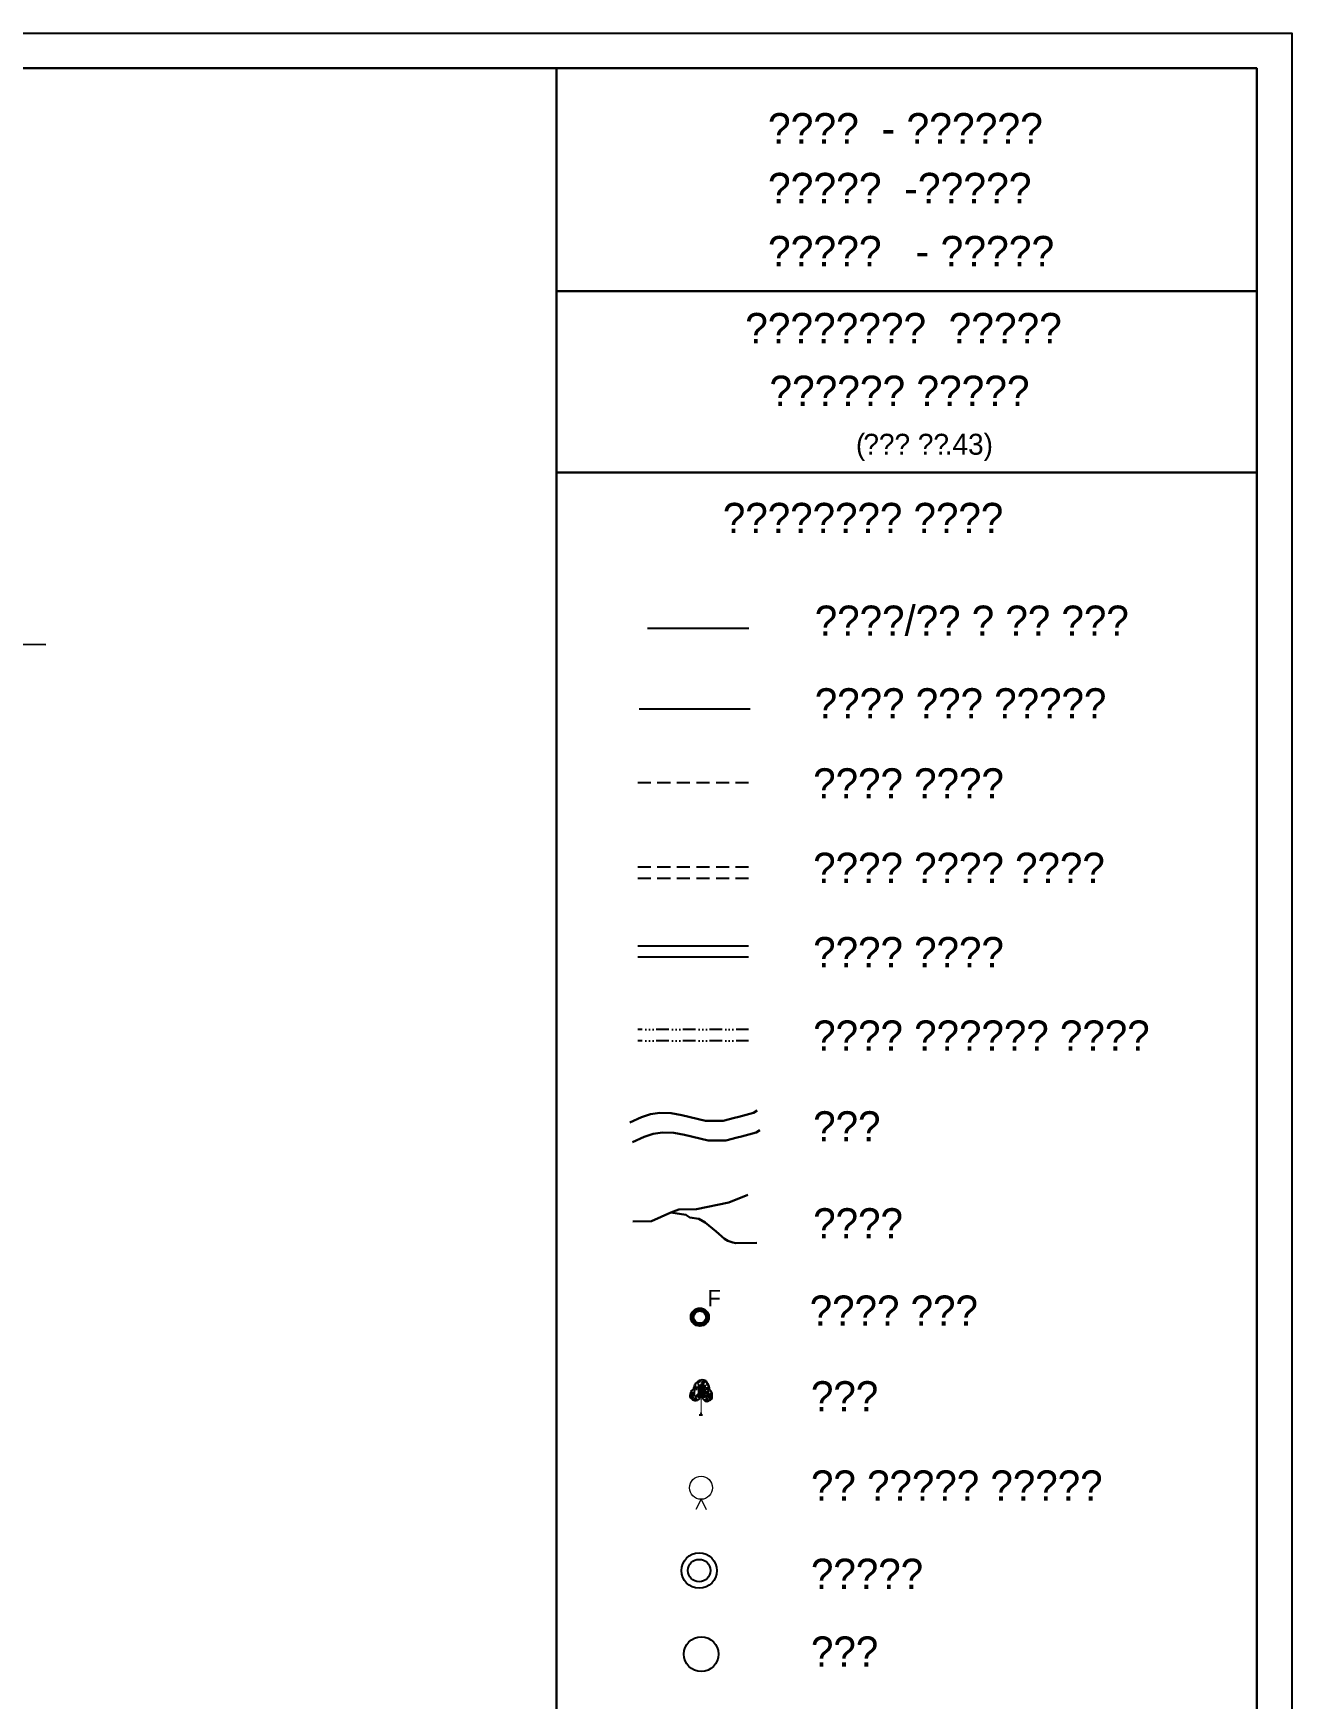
# Model space of a CAD drawing. Header units: millimetres. Extents: x -7906370 to 58235770, y -60992620 to 60.
# Drawn here: x 1547.1 to 1788.2, y -266.4 to 52.5 of the extents above; entities that cross this region are included whole.
import ezdxf

# ---------------------------------------------------------------- set-up
doc = ezdxf.new("R2010")
doc.units = ezdxf.units.MM
for name, pattern in [('ACAD_ISO02W100', [15, 12, -3]), ('ACAD_ISO14W100', [24, 12, -3, 0, -3, 0, -3, 0, -3]), ('DASHED', [0.75, 0.5, -0.25])]:
    doc.linetypes.add(name, pattern=pattern)
for name, color, linetype in [('Legend', 250, 'Continuous'), ('Line_Marking_Adusting_Sheet', 1, 'Continuous'), ('Sym_F', 250, 'Continuous'), ('Sym_STONE', 250, 'Continuous'), ('Sym_Tree', 92, 'Continuous')]:
    doc.layers.add(name, color=color, linetype=linetype)
doc.layers.add('Sym_Title', color=1, linetype='ACAD_ISO02W100', lineweight=25)
doc.styles.get("Standard").update_dxf_attribs({"font": 'SakalBharati.ttf'})

msp = doc.modelspace()

# ---------------------------------------------------------------- hatches: boundary and pattern name
at = {"layer": 'Sym_F'}
h = msp.add_hatch(color=256, dxfattribs=at)
h.paths.add_polyline_path([(1673.06, -193.36, 1), (1676.53, -193.36, 1)])
h.paths.add_polyline_path([(1675.98, -193.36, -1), (1673.6, -193.36, -1)], flags=16)

# ---------------------------------------------------------------- linework, layer by layer
at = {"color": 5, "lineweight": 20}
for q in [(1674.04, -230.2), (1675.99, -230.2)]:
    msp.add_line((1675.02, -228.25), q, dxfattribs=at)
msp.add_ellipse((1675.02, -226.05), major_axis=(2.2, 0), ratio=1, dxfattribs=at)
for major_axis in [(3.39, 0), (2.15, 0)]:
    msp.add_ellipse((1674.66, -241.91), major_axis=major_axis, ratio=1)
at = {"layer": 'Legend'}
for p, q in [((1684.16, -61.47), (1664.79, -61.47)), ((1684.44, -76.91), (1663.2, -76.91))]:
    msp.add_line(p, q, dxfattribs=at)
msp.add_lwpolyline([(730.69, 52.52), (1788.17, 52.52), (1788.17, -649.69), (730.69, -649.69)], close=True, dxfattribs=at)
at = {"layer": 'Legend', "lineweight": 30}
msp.add_lwpolyline([(1668.91, -643.01), (737.37, -643.01), (737.37, 45.84), (1668.91, 45.84), (1781.49, 45.84), (1781.49, 3.16), (1781.49, -31.61), (1781.49, -48.79), (1781.49, -56.08), (1781.49, -68), (1781.49, -507.88), (1781.49, -567.89), (1781.49, -608.2), (1781.49, -643.01)], close=True, dxfattribs=at)
for points in [[(1647.33, 45.84), (1647.33, 3.16), (1647.33, -31.61), (1647.33, -68), (1647.33, -507.88), (1647.33, -567.89), (1647.33, -608.2), (1647.33, -643.01)], [(1647.33, 3.16), (1781.49, 3.16)], [(1647.33, -31.61), (1781.49, -31.61)], [(1661.96, -175.03), (1665.52, -174.97), (1667.36, -174.15), (1669.22, -173.31), (1670.75, -172.75), (1674.14, -172.7), (1680.32, -171.41), (1684, -169.95)], [(1669.22, -173.31), (1672.12, -173.76), (1672.87, -174.28), (1674.61, -174.53), (1675.8, -175.26), (1677.89, -176.94), (1679.51, -178.38), (1680.15, -178.76), (1681.09, -179.09), (1681.71, -179.19), (1685.74, -179.16)]]:
    msp.add_lwpolyline(points, dxfattribs=at)
at = {"layer": 'Legend', "linetype": 'DASHED', "ltscale": 5, "flags": 128}
for points in [[(1684.14, -91.01), (1662.9, -91.01)], [(1684.14, -107.18), (1662.9, -107.18)], [(1684.14, -109.33), (1662.9, -109.33)]]:
    msp.add_lwpolyline(points, dxfattribs=at)
at = {"layer": 'Legend', "ltscale": 5, "flags": 128}
for points in [[(1684.14, -122.3), (1662.9, -122.3)], [(1684.14, -124.45), (1662.9, -124.45)]]:
    msp.add_lwpolyline(points, dxfattribs=at)
at = {"layer": 'Legend', "linetype": 'ACAD_ISO14W100', "ltscale": 0.2, "flags": 128}
for points in [[(1684.14, -138.27), (1662.9, -138.27)], [(1684.14, -140.43), (1662.9, -140.43)]]:
    msp.add_lwpolyline(points, dxfattribs=at)
at = {"layer": 'Legend', "color": 5, "lineweight": 30}
for points in [[(1661.39, -156.09), (1663.61, -155.07), (1665.35, -154.48), (1667.15, -154.25), (1669.33, -154.32), (1671.36, -154.66), (1675.88, -155.77), (1677.89, -155.77), (1679.28, -155.77), (1681.46, -155.22), (1682.26, -155.01), (1685.06, -154.23), (1685.79, -153.77)], [(1661.88, -159.87), (1664.1, -158.85), (1665.84, -158.26), (1667.64, -158.03), (1669.83, -158.09), (1671.85, -158.44), (1676.37, -159.54), (1678.38, -159.54), (1679.77, -159.54), (1681.95, -158.99), (1682.75, -158.79), (1685.55, -158.01), (1686.28, -157.54)]]:
    msp.add_lwpolyline(points, dxfattribs=at)
at = {"layer": 'Line_Marking_Adusting_Sheet'}
msp.add_lwpolyline([(793.89, -63.46), (1549.5, -64.54)], dxfattribs=at)
at = {"layer": 'Sym_F'}
for major_axis in [(1.74, 0), (1.19, 0)]:
    msp.add_ellipse((1674.79, -193.36), major_axis=major_axis, ratio=1, dxfattribs=at)
at = {"layer": 'Sym_STONE'}
msp.add_ellipse((1675.06, -257.91), major_axis=(3.33, 0), ratio=1, dxfattribs=at)
at = {"layer": 'Sym_Tree'}
for p, q in [((1675.25, -205.4), (1675.03, -205.43)), ((1674.67, -212.06), (1675.31, -212.07))]:
    msp.add_line(p, q, dxfattribs=at)
at = {"layer": 'Sym_Tree', "color": 82, "const_width": 0.8}
for points in [[(1674.71, -208.81), (1674.81, -206.24)], [(1674.8, -208.82), (1674.9, -206.25)], [(1675.14, -208.44), (1675.24, -205.87)], [(1675.46, -208.87), (1675.56, -206.3)], [(1674.06, -208.21), (1674.4, -208.69)], [(1674.57, -208.33), (1674.91, -208.81)], [(1676.36, -208.44), (1675.88, -208.77)], [(1675.99, -208.24), (1676.33, -208.71)]]:
    msp.add_lwpolyline(points, dxfattribs=at)
at = {"layer": 'Sym_Tree', "color": 34}
msp.add_lwpolyline([(1675.03, -212.06, 0.48, 0.16, 0), (1675.03, -211.42, 0.16, 0.16, 0), (1675.03, -208.79, 0.16, 0.16, 0)], format="xyseb", dxfattribs=at)
at = {"layer": 'Sym_Tree', "color": 82}
msp.add_open_spline([(1674.81, -208.9), (1674.66, -209.06), (1674.43, -209.3), (1674, -209.4), (1673.61, -209.38), (1673.28, -209.05), (1672.82, -208.66), (1673.03, -208.07), (1673.04, -207.48), (1673.72, -207.14), (1673.74, -206.33), (1674.25, -205.82), (1674.65, -205.46), (1674.93, -205.43), (1675.03, -205.43)], degree=3, knots=[0, 0, 0, 0, 0.357151, 0.545743, 0.741494, 0.970117, 1.319935, 1.641608, 1.935314, 2.250626, 2.755061, 3.137005, 3.457298, 3.618487, 3.618487, 3.618487, 3.618487], dxfattribs=at)
at = {"layer": 'Sym_Tree', "color": 82, "start_tangent": (1675.02548, -212.064393), "end_tangent": (1675.02548, -212.064393)}
msp.add_spline([(1675.25, -208.9), (1675.68, -209.36), (1675.99, -209.49), (1676.34, -209.49), (1676.69, -209.29), (1677.14, -208.86), (1677.15, -208.29), (1677.1, -207.77), (1676.74, -207.33), (1676.53, -206.46), (1676.17, -205.89), (1675.75, -205.51), (1675.25, -205.4)], degree=3, dxfattribs=at)
at = {"layer": 'Sym_Tree', "color": 82}
for points in [[(1673.25, -207.41), (1673.32, -207.35), (1673.37, -207.31), (1673.4, -207.42)], [(1673.37, -207.31), (1673.4, -207.42), (1673.31, -207.45), (1673.25, -207.41)], [(1673.34, -207.37), (1673.29, -207.43), (1673.49, -207.2)], [(1673.99, -207.27), (1673.87, -208.44), (1673.34, -208.11), (1673.62, -207.54)], [(1673.37, -207.31), (1673.38, -207.33), (1673.49, -207.2), (1673.63, -207.12)], [(1673.49, -207.2), (1673.49, -207.2), (1673.37, -207.31), (1673.38, -207.33)], [(1673.64, -207.26), (1673.63, -207.12), (1673.38, -207.44)], [(1673.49, -207.2), (1673.63, -207.12), (1673.38, -207.44), (1673.38, -207.33)], [(1673.38, -207.44), (1673.38, -207.33), (1673.44, -207.41), (1673.63, -207.12)], [(1673.38, -207.44), (1673.62, -207.39), (1673.79, -207.24), (1673.62, -207.39)], [(1673.44, -207.41), (1673.63, -207.12), (1673.64, -207.26), (1673.75, -207.26)], [(1673.63, -207.32), (1673.64, -207.26), (1673.44, -207.41), (1673.63, -207.32)], [(1673.44, -207.41), (1673.63, -207.32), (1673.64, -207.26), (1673.46, -207.38)], [(1673.64, -207.26), (1673.46, -207.38), (1673.63, -207.32), (1673.64, -207.26)], [(1673.49, -207.2), (1673.63, -207.12), (1673.74, -206.83), (1673.7, -206.83)], [(1673.62, -207.02), (1673.62, -207.02), (1673.49, -207.2), (1673.63, -207.12)], [(1673.79, -207.24), (1673.62, -207.39), (1673.62, -207.54), (1673.62, -207.39)], [(1673.99, -207.27), (1673.79, -207.24), (1673.66, -207.69), (1673.62, -207.54)], [(1673.62, -207.54), (1673.62, -207.39), (1673.64, -207.26)], [(1673.64, -207.26), (1673.64, -207.26), (1673.64, -207.26), (1673.63, -207.12)], [(1673.63, -207.32), (1673.64, -207.26), (1673.66, -207.15), (1673.63, -207.12)], [(1673.64, -207.26), (1673.75, -207.26), (1673.63, -207.32), (1673.64, -207.26)], [(1673.94, -206.63), (1673.74, -206.83), (1673.79, -207.24), (1673.64, -207.26)], [(1673.64, -207.08), (1673.66, -207.15), (1673.74, -206.83), (1673.78, -207)], [(1673.68, -206.92), (1673.65, -206.97), (1673.64, -207.08), (1673.66, -207.15)], [(1673.79, -207.24), (1673.64, -207.26), (1674.07, -207.28), (1674.55, -207.28)], [(1673.64, -207.26), (1673.64, -207.26), (1673.64, -207.26)], [(1673.65, -207.03), (1673.66, -207.15), (1673.82, -206.58), (1673.84, -206.52)], [(1673.74, -206.83), (1673.7, -206.83), (1673.68, -206.92), (1673.65, -206.97)], [(1673.68, -206.92), (1673.74, -206.83), (1673.65, -207.03), (1673.66, -207.15)], [(1673.74, -206.83), (1673.78, -207), (1673.68, -206.92), (1673.74, -206.83)], [(1673.76, -206.66), (1673.7, -206.83), (1673.94, -206.32), (1673.91, -206.31)], [(1673.81, -206.44), (1673.77, -206.58), (1673.76, -206.66), (1673.7, -206.83)], [(1673.79, -206.57), (1673.81, -206.53), (1673.7, -206.83), (1673.73, -206.83)], [(1673.76, -206.75), (1673.7, -206.83), (1673.77, -206.58), (1673.82, -206.58)], [(1673.74, -206.77), (1673.77, -206.68), (1673.76, -206.75), (1673.7, -206.83)], [(1673.7, -206.83), (1673.73, -206.83), (1673.75, -206.76), (1673.76, -206.75)], [(1674.03, -206.02), (1673.87, -206.29), (1673.79, -206.57), (1673.74, -206.83)], [(1674.15, -206.41), (1673.91, -206.31), (1673.94, -206.63), (1673.74, -206.83)], [(1673.79, -206.57), (1673.74, -206.83), (1674.09, -206.69), (1674.15, -206.41)], [(1673.78, -206.6), (1673.81, -206.44), (1673.74, -206.77), (1673.77, -206.68)], [(1673.75, -206.76), (1673.76, -206.75), (1673.77, -206.68), (1673.81, -206.53)], [(1673.77, -206.58), (1673.82, -206.58), (1673.81, -206.44), (1673.77, -206.58)], [(1673.81, -206.43), (1673.87, -206.29), (1673.78, -206.6), (1673.81, -206.44)], [(1673.82, -206.58), (1673.84, -206.52), (1673.79, -206.57), (1673.81, -206.53)], [(1673.79, -207.24), (1674.32, -207.19), (1673.94, -206.63), (1674.18, -206.99)], [(1673.94, -206.63), (1674.18, -206.99), (1674.32, -207.19), (1673.79, -207.24)], [(1674.39, -206.85), (1674.32, -207.19), (1673.79, -207.24), (1674.32, -207.19)], [(1674.32, -207.19), (1673.79, -207.24), (1674.07, -207.28)], [(1673.99, -207.27), (1674.26, -207.44), (1673.99, -207.27), (1673.79, -207.24)], [(1674.15, -206.41), (1674, -206.09), (1673.87, -206.29), (1673.81, -206.53)], [(1673.87, -206.29), (1673.81, -206.53), (1673.94, -206.63), (1674.15, -206.41)], [(1673.81, -206.53), (1673.85, -206.37), (1673.87, -206.29), (1673.85, -206.37)], [(1673.87, -206.29), (1673.85, -206.37), (1673.81, -206.43), (1673.87, -206.29)], [(1673.81, -206.43), (1673.81, -206.43), (1673.81, -206.53), (1673.85, -206.37)], [(1675.03, -205.43), (1674.33, -205.76), (1674.03, -206.02), (1673.87, -206.29)], [(1673.94, -206.32), (1673.91, -206.31), (1674.19, -205.92), (1674.33, -205.76)], [(1673.94, -206.63), (1674.15, -206.41), (1674.15, -206.41), (1673.91, -206.31)], [(1674.45, -206.65), (1674.8, -206.65), (1674.39, -206.85), (1673.94, -206.63)], [(1674.39, -206.85), (1673.94, -206.63), (1674.39, -206.85), (1674.32, -207.19)], [(1674.26, -207.44), (1674.3, -207.28), (1673.99, -207.27), (1674.26, -207.44)], [(1674.09, -206.69), (1674.15, -206.41), (1674.15, -206.41), (1674, -206.09)], [(1674.13, -206.02), (1674.09, -205.98), (1674.02, -206.12), (1674.04, -206.16)], [(1674.02, -206.12), (1674.04, -206.16), (1674.07, -206.07), (1674.13, -206.02)], [(1674.19, -205.92), (1674.33, -205.76), (1674.03, -206.02), (1674.19, -205.92)], [(1674.03, -206.02), (1674.19, -205.92), (1674.13, -206.02), (1674.09, -205.98)], [(1674.15, -206.41), (1674.04, -206.16), (1674.11, -206.02), (1674.44, -205.82)], [(1674.12, -206.1), (1674.05, -206.12), (1674.04, -206.16), (1674.12, -206.1)], [(1674.04, -206.16), (1674.12, -206.1), (1674.88, -206.44), (1675.15, -206.56)], [(1674.12, -206.1), (1674.11, -206.05), (1674.12, -206.1), (1674.05, -206.12)], [(1674.07, -206.07), (1674.13, -206.02), (1675.03, -205.43), (1674.83, -205.45)], [(1674.07, -207.28), (1674.55, -207.28), (1675.08, -206.92), (1675.18, -206.57)], [(1674.07, -207.28), (1674.07, -207.28), (1674.26, -207.44), (1674.3, -207.28)], [(1674.11, -206.02), (1674.44, -205.82), (1674.47, -206.27), (1674.12, -206.1)], [(1674.37, -205.86), (1674.44, -205.82), (1674.12, -206.1), (1674.11, -206.05)], [(1674.47, -206.27), (1674.12, -206.1), (1674.13, -206.19), (1674.47, -206.27)], [(1674.13, -206.19), (1674.47, -206.27), (1674.44, -205.82), (1675.15, -205.53)], [(1674.4, -205.8), (1674.21, -205.91), (1674.13, -206.02), (1674.4, -205.8)], [(1674.43, -205.82), (1674.21, -205.91), (1674.16, -206.06), (1674.21, -206.09)], [(1674.16, -206.06), (1674.21, -206.09), (1674.37, -205.86), (1674.44, -205.82)], [(1674.44, -205.82), (1675.15, -205.53), (1674.43, -205.82), (1674.21, -205.91)], [(1674.33, -205.76), (1674.62, -205.62), (1674.4, -205.8), (1674.21, -205.91)], [(1675.62, -208.01), (1674.56, -208.05), (1674.43, -207.27), (1674.32, -208.44)], [(1674.62, -205.62), (1674.65, -205.51), (1674.48, -205.63), (1674.33, -205.76)], [(1674.48, -205.63), (1674.33, -205.76), (1674.62, -205.62), (1674.5, -205.62)], [(1674.62, -205.62), (1674.5, -205.62), (1674.33, -205.76), (1674.62, -205.62)], [(1674.45, -206.65), (1674.39, -206.85), (1674.39, -206.85), (1674.45, -206.65)], [(1675.48, -205.43), (1674.9, -205.81), (1674.44, -205.82), (1675.03, -205.43)], [(1674.44, -205.82), (1675.03, -205.43), (1675.23, -205.43), (1675.11, -205.57)], [(1674.88, -206.44), (1675.15, -206.56), (1674.45, -206.65), (1674.8, -206.65)], [(1675.03, -205.43), (1674.83, -205.45), (1674.65, -205.51), (1674.48, -205.63)], [(1674.65, -205.51), (1674.48, -205.63), (1674.75, -205.49), (1674.83, -205.45)], [(1674.8, -205.48), (1674.75, -205.49), (1674.48, -205.63), (1674.62, -205.62)], [(1674.8, -205.48), (1674.62, -205.62), (1674.63, -205.55), (1674.48, -205.63)], [(1674.48, -205.63), (1674.62, -205.62), (1674.73, -205.51), (1674.75, -205.49)], [(1674.63, -205.55), (1674.48, -205.63), (1674.62, -205.62), (1674.65, -205.51)], [(1675.64, -206.29), (1674.91, -206.27), (1674.6, -206.41), (1674.48, -206.16)], [(1674.83, -206.85), (1674.89, -206.65), (1675.62, -208.01), (1674.56, -208.05)], [(1674.57, -206.02), (1674.85, -205.8), (1675.48, -205.43), (1675.64, -206.29)], [(1674.89, -205.86), (1674.9, -205.81), (1674.57, -206.02), (1674.85, -205.8)], [(1674.73, -205.51), (1674.73, -205.51), (1674.8, -205.48), (1674.62, -205.62)], [(1674.73, -205.51), (1674.75, -205.49), (1674.64, -205.52), (1674.62, -205.62)], [(1674.64, -205.52), (1674.62, -205.62), (1674.75, -205.49), (1674.71, -205.51)], [(1674.75, -205.49), (1674.83, -205.45), (1674.64, -205.52), (1674.83, -205.45)], [(1674.64, -205.52), (1674.83, -205.45), (1674.8, -205.48), (1674.75, -205.49)], [(1674.75, -205.49), (1674.71, -205.51), (1674.73, -205.51)], [(1675.64, -206.29), (1674.91, -206.27), (1674.89, -206.65), (1674.83, -206.85)], [(1675.48, -205.43), (1675.64, -206.29), (1674.91, -206.27), (1674.88, -205.82)], [(1675.84, -205.56), (1675.67, -205.47), (1674.88, -205.82), (1674.89, -205.86)], [(1674.88, -205.82), (1674.89, -205.86), (1674.9, -205.81)], [(1674.91, -206.27), (1674.88, -205.82), (1675.64, -206.29), (1674.91, -206.27)], [(1674.9, -205.81), (1674.9, -205.81), (1674.89, -205.86), (1674.9, -205.81)], [(1675.03, -205.43), (1675.25, -205.4), (1675.48, -205.43), (1674.9, -205.81)], [(1675.52, -206.92), (1675.62, -206.57), (1675.64, -206.29), (1674.91, -206.27)], [(1675.23, -205.43), (1675.11, -205.57), (1674.97, -205.61), (1675.07, -205.5)], [(1674.97, -205.61), (1674.99, -205.55), (1675.07, -205.5), (1675.03, -205.43)], [(1674.97, -205.61), (1675.07, -205.5), (1675.11, -205.57), (1674.97, -205.61)], [(1675.11, -205.57), (1674.97, -205.61), (1674.99, -205.55), (1675.07, -205.5)], [(1675.93, -206.92), (1675.9, -206.71), (1675, -207.97), (1676.05, -208.14)], [(1675.07, -205.5), (1675.03, -205.43), (1675.23, -205.43), (1675.07, -205.5)], [(1675.23, -205.43), (1675.07, -205.5), (1675.25, -205.4), (1675.48, -205.43)], [(1675.24, -206.91), (1675.18, -206.54), (1675.2, -206.26), (1675.93, -206.34)], [(1676.19, -207.39), (1675.72, -207.33), (1675.24, -206.91), (1675.18, -206.54)], [(1676.29, -206.13), (1676.05, -205.88), (1675.48, -205.43), (1675.2, -206.26)], [(1675.48, -205.43), (1675.2, -206.26), (1675.93, -206.34), (1676.01, -205.89)], [(1675.93, -206.34), (1676.01, -205.89), (1675.2, -206.26), (1675.93, -206.34)], [(1675.2, -206.26), (1675.93, -206.34), (1675.9, -206.71), (1675.93, -206.92)], [(1675.2, -206.26), (1675.93, -206.34), (1676.22, -206.52), (1676.37, -206.29)], [(1675.3, -205.52), (1675.22, -205.47), (1675.41, -205.57), (1675.22, -205.47)], [(1675.41, -205.57), (1675.22, -205.47), (1675.26, -205.51), (1675.3, -205.52)], [(1676.37, -206.29), (1676.3, -206.21), (1675.5, -206.46), (1675.22, -206.53)], [(1675.5, -206.46), (1675.22, -206.53), (1675.9, -206.71), (1675.55, -206.67)], [(1675.25, -205.4), (1675.48, -205.43), (1675.74, -205.52), (1675.67, -205.47)], [(1675.3, -205.53), (1675.34, -205.55), (1675.32, -205.55)], [(1676.28, -206.3), (1675.93, -206.34), (1676.01, -205.89), (1675.34, -205.51)], [(1676.01, -205.89), (1675.34, -205.51), (1676.02, -205.89), (1676.22, -206.01)], [(1675.48, -205.43), (1676.13, -205.85), (1676.39, -206.14), (1676.51, -206.43)], [(1676.35, -206.19), (1676.29, -206.13), (1675.48, -205.43), (1675.67, -205.47)], [(1675.48, -205.43), (1675.67, -205.47), (1675.85, -205.56), (1676, -205.69)], [(1675.9, -206.71), (1675.55, -206.67), (1675.93, -206.92), (1676.41, -206.76)], [(1675.85, -205.56), (1676, -205.69), (1675.74, -205.52), (1675.67, -205.47)], [(1675.7, -205.51), (1675.74, -205.52), (1676, -205.69), (1675.86, -205.67)], [(1675.76, -205.55), (1675.76, -205.55), (1675.7, -205.51), (1675.86, -205.67)], [(1675.7, -205.51), (1675.86, -205.67), (1675.86, -205.6), (1676, -205.69)], [(1676.47, -207.38), (1676.62, -207.42), (1676.19, -207.39), (1675.72, -207.33)], [(1676, -205.69), (1675.86, -205.67), (1675.76, -205.54), (1675.75, -205.53)], [(1675.76, -205.54), (1675.75, -205.53), (1675.86, -205.57), (1675.86, -205.67)], [(1675.86, -205.57), (1675.86, -205.67), (1675.75, -205.53), (1675.78, -205.55)], [(1675.86, -205.6), (1676, -205.69), (1675.86, -205.67), (1675.84, -205.56)], [(1675.86, -205.67), (1675.84, -205.56), (1676, -205.69), (1676.13, -205.85)], [(1676, -205.69), (1676.13, -205.85), (1675.86, -205.67), (1675.97, -205.69)], [(1675.86, -205.67), (1675.97, -205.69), (1676.13, -205.85), (1675.86, -205.67)], [(1676.13, -205.85), (1675.86, -205.67), (1676.05, -205.88), (1676.22, -206.01)], [(1675.9, -206.71), (1675.93, -206.92), (1675.93, -206.92), (1675.9, -206.71)], [(1676.32, -206.13), (1676.01, -205.89), (1675.93, -206.34), (1676.3, -206.21)], [(1675.93, -206.34), (1676.3, -206.21), (1676.28, -206.3), (1675.93, -206.34)], [(1675.93, -206.92), (1676.41, -206.76), (1675.93, -206.92), (1675.96, -207.27)], [(1675.93, -206.92), (1675.96, -207.27), (1676.47, -207.38), (1675.96, -207.27)], [(1676.47, -207.38), (1675.96, -207.27), (1676.41, -206.76), (1676.12, -207.08)], [(1676.41, -206.76), (1676.12, -207.08), (1675.96, -207.27), (1676.47, -207.38)], [(1675.96, -207.27), (1676.47, -207.38), (1676.19, -207.39)], [(1676.22, -206.52), (1676.37, -206.29), (1676.32, -206.13), (1676.01, -205.89)], [(1676.26, -206.16), (1676.21, -206.19), (1676.08, -205.94), (1676.01, -205.89)], [(1676.08, -205.94), (1676.01, -205.89), (1676.3, -206.21), (1676.31, -206.16)], [(1676.02, -205.89), (1676.22, -206.01), (1676.26, -206.16), (1676.21, -206.19)], [(1676.05, -205.88), (1676.22, -206.01), (1676.29, -206.13), (1676.05, -205.88)], [(1676.07, -206.43), (1676.08, -206.52), (1676.11, -206.57), (1676.07, -206.43)], [(1676.44, -206.45), (1676.48, -206.44), (1676.25, -206.03), (1676.13, -205.85)], [(1676.25, -206.03), (1676.13, -205.85), (1676.39, -206.14), (1676.25, -206.03)], [(1676.25, -206.8), (1676.22, -206.52), (1676.22, -206.52), (1676.41, -206.21)], [(1676.22, -206.52), (1676.41, -206.21), (1676.51, -206.43), (1676.54, -206.67)], [(1676.51, -206.43), (1676.54, -206.67), (1676.41, -206.76), (1676.22, -206.52)], [(1676.41, -206.76), (1676.22, -206.52), (1676.22, -206.52), (1676.48, -206.44)], [(1676.22, -206.52), (1676.48, -206.44), (1676.41, -206.76), (1676.58, -206.98)], [(1676.55, -206.72), (1676.58, -206.98), (1676.25, -206.8), (1676.22, -206.52)], [(1676.39, -206.14), (1676.25, -206.03), (1676.29, -206.13), (1676.34, -206.1)], [(1676.29, -206.13), (1676.34, -206.1), (1676.39, -206.25), (1676.37, -206.29)], [(1676.39, -206.25), (1676.37, -206.29), (1676.35, -206.19), (1676.29, -206.13)], [(1676.3, -206.21), (1676.31, -206.16), (1676.3, -206.21), (1676.36, -206.24)], [(1676.3, -206.21), (1676.36, -206.24), (1676.37, -206.29), (1676.3, -206.21)], [(1676.39, -206.14), (1676.51, -206.43), (1676.55, -206.72), (1676.58, -206.98)], [(1676.41, -206.76), (1676.58, -206.98), (1676.47, -207.38), (1676.62, -207.42)], [(1676.58, -206.81), (1676.62, -206.98), (1676.44, -206.45), (1676.48, -206.44)], [(1676.54, -206.67), (1676.53, -206.52), (1676.51, -206.43), (1676.53, -206.52)], [(1676.55, -206.57), (1676.51, -206.43), (1676.56, -206.75), (1676.55, -206.58)], [(1676.64, -207.25), (1676.61, -207.32), (1676.58, -206.98), (1676.51, -207.15)], [(1676.58, -206.98), (1676.51, -207.15), (1676.63, -207.08), (1676.58, -206.98)], [(1676.79, -207.6), (1676.65, -207.28), (1676.62, -207.42), (1676.51, -207.41)], [(1676.64, -207.2), (1676.61, -207.32), (1676.53, -206.72), (1676.52, -206.66)], [(1676.53, -206.72), (1676.52, -206.66), (1676.55, -206.72), (1676.54, -206.67)], [(1676.55, -206.57), (1676.55, -206.57), (1676.54, -206.67), (1676.53, -206.52)], [(1676.58, -206.74), (1676.53, -206.72), (1676.55, -206.58), (1676.58, -206.74)], [(1676.57, -206.9), (1676.62, -206.98), (1676.58, -206.74), (1676.53, -206.72)], [(1676.55, -206.72), (1676.54, -206.67), (1676.62, -206.98), (1676.59, -206.98)], [(1676.57, -206.92), (1676.57, -206.9), (1676.57, -206.83), (1676.54, -206.67)], [(1676.56, -206.75), (1676.55, -206.58), (1676.58, -206.93), (1676.57, -206.83)], [(1676.55, -206.58), (1676.58, -206.74), (1676.58, -206.81), (1676.62, -206.98)], [(1676.58, -206.93), (1676.57, -206.83), (1676.57, -206.9), (1676.62, -206.98)], [(1676.62, -206.98), (1676.59, -206.98), (1676.57, -206.92), (1676.57, -206.9)], [(1676.77, -207.38), (1676.65, -207.28), (1676.58, -206.98), (1676.62, -206.98)], [(1676.58, -206.98), (1676.62, -206.98), (1676.63, -207.08), (1676.65, -207.13)], [(1676.63, -207.08), (1676.58, -206.98), (1676.64, -207.2), (1676.61, -207.32)], [(1676.63, -207.08), (1676.65, -207.13), (1676.64, -207.25), (1676.61, -207.32)], [(1676.62, -207.48), (1676.62, -207.42), (1676.61, -207.32), (1676.65, -207.28)], [(1676.62, -207.42), (1676.62, -207.42), (1676.62, -207.42), (1676.65, -207.28)], [(1676.62, -207.42), (1676.65, -207.28), (1676.85, -207.64)], [(1676.67, -207.19), (1676.67, -207.19), (1676.77, -207.38), (1676.65, -207.28)], [(1676.88, -207.5), (1676.87, -207.53), (1676.77, -207.38), (1676.65, -207.28)], [(1676.77, -207.38), (1676.65, -207.28), (1676.85, -207.64), (1676.87, -207.53)], [(1676.85, -207.64), (1676.87, -207.53), (1676.79, -207.6), (1676.65, -207.28)], [(1673.18, -207.69), (1673.02, -207.89), (1672.93, -208.47), (1673.74, -208.54)], [(1672.99, -208.29), (1672.93, -208.47), (1673.03, -207.89), (1672.95, -208.29)], [(1672.99, -208.29), (1672.99, -208.29), (1672.99, -208.29), (1672.93, -208.47)], [(1672.93, -208.47), (1673.74, -208.54), (1673.71, -209.37), (1673.54, -209.28)], [(1673.06, -208.84), (1672.95, -208.66), (1672.93, -208.47), (1673.56, -209.19)], [(1672.93, -208.47), (1673.56, -209.19), (1673.55, -209.24), (1673.34, -209.07)], [(1673.4, -209.05), (1673.34, -209.07), (1672.93, -208.47), (1673.4, -209.05)], [(1672.93, -208.47), (1673.4, -209.05), (1673.4, -209.05), (1672.95, -208.66)], [(1673.09, -208.87), (1672.95, -208.66), (1672.96, -208.67), (1672.93, -208.47)], [(1672.96, -208.67), (1672.93, -208.47), (1672.95, -208.66), (1673.01, -208.71)], [(1672.95, -208.66), (1673.01, -208.71), (1673.03, -207.89), (1673.1, -207.95)], [(1673.03, -207.89), (1672.95, -208.29), (1673.1, -207.95), (1673.1, -207.93)], [(1673.71, -209.37), (1673.54, -209.28), (1673.06, -208.84), (1672.95, -208.66)], [(1673.4, -209.05), (1672.95, -208.66), (1673.09, -208.87), (1672.95, -208.66)], [(1673.03, -207.89), (1673.1, -207.95), (1672.99, -208.29)], [(1673.14, -207.51), (1673.08, -207.64), (1673.04, -207.79), (1673.02, -207.89)], [(1673.04, -207.79), (1673.02, -207.89), (1673.2, -207.96), (1673.39, -207.61)], [(1673.14, -207.72), (1673.14, -207.72), (1673.18, -207.69), (1673.02, -207.89)], [(1673.32, -207.52), (1673.34, -208.11), (1673.03, -207.87), (1673.34, -208.11)], [(1673.03, -207.87), (1673.34, -208.11), (1673.5, -207.69), (1673.39, -207.61)], [(1673.14, -207.72), (1673.05, -207.77), (1673.11, -207.73), (1673.11, -207.62)], [(1673.11, -207.73), (1673.11, -207.62), (1673.08, -207.75), (1673.05, -207.77)], [(1673.08, -207.75), (1673.05, -207.77), (1673.05, -207.79), (1673.13, -207.69)], [(1673.05, -207.79), (1673.13, -207.69), (1673.13, -207.69)], [(1673.07, -207.82), (1673.07, -207.82), (1673.14, -207.72), (1673.05, -207.77)], [(1673.3, -207.55), (1673.21, -207.53), (1673.11, -207.62), (1673.07, -207.82)], [(1673.11, -207.62), (1673.07, -207.82), (1673.16, -207.7), (1673.18, -207.59)], [(1673.16, -207.76), (1673.16, -207.7), (1673.07, -207.82)], [(1673.38, -207.44), (1673.31, -207.45), (1673.14, -207.51), (1673.08, -207.64)], [(1673.13, -207.99), (1673.17, -207.92), (1673.09, -208.87), (1673.23, -208.95)], [(1673.09, -208.87), (1673.23, -208.95), (1673.54, -209.28), (1673.33, -209.1)], [(1673.12, -207.88), (1673.5, -207.79), (1673.14, -207.83), (1673.1, -207.95)], [(1673.14, -207.83), (1673.1, -207.95), (1673.13, -208.15), (1673.21, -208.01)], [(1673.1, -207.95), (1673.1, -207.93), (1673.74, -208.54), (1673.59, -208.4)], [(1673.18, -207.59), (1673.21, -207.53), (1673.11, -207.62), (1673.14, -207.51)], [(1673.11, -207.62), (1673.14, -207.51), (1673.16, -207.76), (1673.16, -207.7)], [(1673.21, -208.01), (1673.22, -208.07), (1673.12, -207.88), (1673.5, -207.79)], [(1673.13, -207.69), (1673.13, -207.69), (1673.14, -207.72)], [(1673.13, -208.15), (1673.21, -208.01), (1673.13, -207.99), (1673.17, -207.92)], [(1673.25, -207.54), (1673.81, -207.35), (1673.15, -207.51), (1673.21, -207.45)], [(1673.15, -207.51), (1673.21, -207.45), (1673.25, -207.41), (1673.32, -207.35)], [(1673.29, -207.58), (1673.16, -207.7), (1673.36, -207.55), (1673.32, -207.52)], [(1673.16, -207.7), (1673.18, -207.59), (1673.3, -207.55)], [(1673.2, -207.96), (1673.39, -207.61), (1673.29, -207.58), (1673.16, -207.7)], [(1673.3, -207.55), (1673.3, -207.55), (1673.18, -207.59), (1673.21, -207.53)], [(1673.34, -208.11), (1673.34, -208.11), (1673.27, -208.32), (1673.2, -207.96)], [(1673.27, -208.32), (1673.2, -207.96), (1673.59, -208.4), (1673.33, -208.15)], [(1673.32, -207.36), (1673.25, -207.41), (1673.21, -207.45), (1673.29, -207.43)], [(1673.21, -207.45), (1673.29, -207.43), (1673.31, -207.45), (1673.38, -207.44)], [(1673.34, -207.54), (1673.4, -207.5), (1673.3, -207.55), (1673.21, -207.53)], [(1673.36, -208.13), (1673.22, -208.07), (1673.21, -208.01), (1673.22, -208.07)], [(1673.33, -208.15), (1673.4, -208.18), (1673.36, -208.13), (1673.22, -208.07)], [(1673.4, -209.14), (1673.44, -208.99), (1673.23, -208.95), (1673.4, -209.05)], [(1673.23, -208.95), (1673.4, -209.05), (1673.56, -209.19), (1673.47, -209.15)], [(1673.36, -207.55), (1673.32, -207.52), (1673.25, -207.54), (1673.81, -207.35)], [(1673.31, -207.45), (1673.25, -207.41), (1673.32, -207.35), (1673.33, -207.41)], [(1673.25, -207.41), (1673.31, -207.41), (1673.32, -207.36), (1673.25, -207.41)], [(1673.31, -207.41), (1673.31, -207.41), (1673.25, -207.41), (1673.31, -207.41)], [(1673.34, -209.07), (1673.4, -209.05), (1673.28, -209.02), (1673.31, -209.07)], [(1673.28, -209.02), (1673.31, -209.07), (1673.31, -209.07), (1673.55, -209.24)], [(1673.4, -207.42), (1673.31, -207.41), (1673.34, -207.37), (1673.29, -207.43)], [(1673.32, -207.36), (1673.34, -207.37), (1673.31, -207.41)], [(1673.31, -207.45), (1673.38, -207.44), (1673.4, -207.42), (1673.31, -207.41)], [(1673.38, -207.44), (1673.38, -207.44), (1673.38, -207.44), (1673.31, -207.45)], [(1673.31, -209.07), (1673.55, -209.24), (1673.4, -209.14), (1673.44, -208.99)], [(1673.55, -209.24), (1673.33, -209.1), (1673.31, -209.07), (1673.4, -209.05)], [(1673.31, -209.07), (1673.4, -209.05), (1673.71, -209.37), (1673.93, -209.38)], [(1673.32, -207.35), (1673.33, -207.41), (1673.32, -207.36), (1673.34, -207.37)], [(1673.5, -207.69), (1673.41, -207.49), (1673.32, -207.52), (1673.34, -208.11)], [(1673.41, -207.49), (1673.41, -207.6), (1673.32, -207.52), (1673.41, -207.49)], [(1673.32, -207.52), (1673.41, -207.49), (1673.4, -207.59), (1673.32, -207.55)], [(1673.4, -207.59), (1673.32, -207.55), (1673.4, -207.59), (1673.41, -207.5)], [(1673.47, -207.78), (1673.38, -207.74), (1673.47, -207.78), (1673.33, -207.73)], [(1673.47, -207.78), (1673.33, -207.73), (1673.47, -207.78), (1673.34, -208.11)], [(1673.64, -207.97), (1673.42, -208.19), (1673.33, -208.15), (1673.4, -208.18)], [(1673.59, -208.4), (1673.33, -208.15), (1673.34, -208.11), (1673.59, -208.27)], [(1673.54, -209.28), (1673.33, -209.1), (1673.34, -209.07), (1673.4, -209.05)], [(1673.51, -209.15), (1673.52, -209.17), (1673.55, -209.24), (1673.33, -209.1)], [(1673.87, -208.44), (1673.34, -208.11), (1673.38, -207.44), (1673.62, -207.39)], [(1673.4, -207.59), (1673.41, -207.5), (1673.34, -207.54), (1673.4, -207.5)], [(1673.34, -208.11), (1673.62, -207.54), (1673.58, -208.34), (1673.58, -208.66)], [(1673.47, -207.78), (1673.34, -208.11), (1673.39, -207.61), (1673.5, -207.69)], [(1673.5, -207.69), (1673.57, -207.82), (1673.34, -208.11), (1673.5, -207.79)], [(1673.34, -208.11), (1673.5, -207.79), (1673.47, -207.78), (1673.38, -207.74)], [(1673.74, -208.54), (1673.59, -208.4), (1673.85, -207.97), (1673.34, -208.11)], [(1673.85, -207.97), (1673.34, -208.11), (1673.34, -208.11)], [(1673.34, -208.11), (1673.34, -208.11), (1673.64, -207.97), (1673.42, -208.19)], [(1673.34, -208.11), (1673.59, -208.27), (1673.34, -208.11), (1673.5, -208.09)], [(1673.34, -208.11), (1673.5, -208.09), (1673.34, -208.11)], [(1673.87, -208.44), (1673.58, -208.34), (1673.87, -208.44), (1673.34, -208.11)], [(1673.55, -209.24), (1673.34, -209.07), (1673.4, -209.05), (1673.34, -209.07)], [(1673.4, -209.05), (1673.34, -209.07), (1673.4, -209.05), (1673.34, -209.07)], [(1673.38, -207.44), (1673.38, -207.44), (1673.38, -207.44)], [(1673.38, -207.44), (1673.38, -207.44), (1673.38, -207.44)], [(1673.5, -207.69), (1673.39, -207.61), (1673.5, -207.69), (1673.38, -207.74)], [(1673.5, -207.69), (1673.38, -207.74), (1673.5, -207.69), (1673.57, -207.82)], [(1673.39, -207.61), (1673.44, -207.57), (1673.41, -207.49), (1673.41, -207.6)], [(1673.39, -207.61), (1673.5, -207.69), (1673.39, -207.61), (1673.44, -207.57)], [(1673.61, -207.42), (1673.62, -207.54), (1673.5, -207.69), (1673.41, -207.49)], [(1673.56, -209.19), (1673.47, -209.15), (1673.55, -209.24), (1673.6, -209.18)], [(1673.62, -207.54), (1673.61, -207.42), (1673.52, -207.73), (1673.5, -207.69)], [(1673.52, -207.73), (1673.5, -207.69), (1673.66, -207.69), (1673.61, -207.76)], [(1673.55, -209.24), (1673.6, -209.18), (1673.51, -209.15), (1673.52, -209.17)], [(1673.57, -207.82), (1673.61, -207.76), (1673.62, -207.54), (1673.61, -207.42)], [(1673.6, -207.89), (1673.69, -207.95), (1673.57, -207.82), (1673.61, -207.76)], [(1674.5, -209.2), (1674.81, -208.9), (1673.87, -208.44), (1673.57, -209.16)], [(1673.87, -208.44), (1673.57, -209.16), (1674.33, -209), (1673.9, -209.36)], [(1673.58, -208.34), (1673.58, -208.66), (1673.58, -208.66), (1673.85, -208.68)], [(1673.58, -208.66), (1673.85, -208.68), (1673.87, -208.44), (1673.58, -208.34)], [(1673.74, -207.75), (1673.61, -207.76), (1673.6, -207.89), (1673.69, -207.95)], [(1673.64, -207.97), (1673.6, -207.89), (1673.61, -207.76), (1673.69, -207.95)], [(1673.87, -208.44), (1673.72, -208.46), (1673.64, -207.97), (1673.6, -207.89)], [(1673.66, -207.69), (1673.62, -207.54), (1673.62, -207.54), (1673.61, -207.42)], [(1673.62, -207.54), (1673.61, -207.42), (1673.61, -207.42), (1673.71, -207.43)], [(1673.61, -207.42), (1673.71, -207.43), (1673.61, -207.42), (1673.62, -207.54)], [(1673.66, -207.69), (1673.61, -207.76), (1673.87, -208.44), (1673.72, -208.46)], [(1673.61, -207.76), (1673.69, -207.95), (1673.74, -207.75), (1673.61, -207.76)], [(1673.61, -207.76), (1673.69, -207.95), (1673.61, -207.76), (1673.69, -207.95)], [(1673.71, -209.37), (1673.93, -209.38), (1674.12, -209.36), (1674.32, -209.3)], [(1674, -209.38), (1673.93, -209.38), (1673.71, -209.37), (1673.92, -209.38)], [(1673.71, -209.37), (1673.92, -209.38), (1673.93, -209.39), (1673.92, -209.39)], [(1674.33, -209), (1673.9, -209.36), (1674.47, -209.17), (1674.33, -209)], [(1673.9, -209.36), (1674, -209.36), (1674.32, -209.3), (1674.38, -209.25)], [(1674.32, -209.3), (1674.21, -209.32), (1673.95, -209.36), (1673.9, -209.3)], [(1673.95, -209.36), (1673.9, -209.3), (1673.9, -209.36), (1674, -209.36)], [(1674.14, -209.36), (1674.14, -209.37), (1673.93, -209.39), (1673.9, -209.36)], [(1673.93, -209.39), (1673.9, -209.36), (1674.04, -209.37), (1674.12, -209.36)], [(1674.47, -209.17), (1674.33, -209), (1674.38, -209.25), (1673.93, -209.38)], [(1674.38, -209.25), (1673.93, -209.38), (1674.32, -209.3), (1674.21, -209.32)], [(1674.38, -209.25), (1674.12, -209.36), (1674.02, -209.36), (1673.93, -209.38)], [(1674.02, -209.36), (1673.93, -209.38), (1674.32, -209.3), (1674.38, -209.25)], [(1674.13, -209.37), (1674.04, -209.37), (1674, -209.38), (1673.93, -209.38)], [(1674.04, -209.37), (1674.12, -209.36), (1674.13, -209.37), (1674.04, -209.37)], [(1674.12, -209.36), (1674.32, -209.3), (1674.5, -209.2), (1674.81, -208.9)], [(1674.32, -209.3), (1674.38, -209.25), (1674.38, -209.25), (1674.12, -209.36)], [(1674.13, -209.37), (1674.33, -209.3), (1674.39, -209.26), (1674.38, -209.25)], [(1674.32, -209.3), (1674.32, -209.3), (1674.13, -209.37), (1674.33, -209.3)], [(1674.33, -209.3), (1674.35, -209.28), (1674.14, -209.37), (1674.15, -209.32)], [(1674.14, -209.37), (1674.15, -209.32), (1674.14, -209.36), (1674.14, -209.37)], [(1674.32, -209.3), (1674.38, -209.25), (1674.48, -209.21), (1674.4, -209.26)], [(1674.48, -209.21), (1674.38, -209.25), (1674.32, -209.3)], [(1674.32, -209.3), (1674.32, -209.3), (1674.32, -209.3)], [(1674.39, -209.26), (1674.39, -209.26), (1674.33, -209.3), (1674.35, -209.28)], [(1674.48, -209.21), (1674.4, -209.26), (1674.48, -209.21), (1674.38, -209.25)], [(1675, -207.97), (1676.05, -208.14), (1676.28, -207.39), (1676.24, -208.57)], [(1675.27, -208.89), (1675.24, -208.86), (1675.45, -208.97), (1675.44, -208.93)], [(1675.24, -209.36), (1675.24, -209.36), (1675.24, -209.36)], [(1675.52, -209.24), (1675.25, -208.9), (1676.24, -208.57), (1676.45, -209.31)], [(1675.87, -209.45), (1675.69, -209.36), (1675.52, -209.24), (1675.25, -208.9)], [(1675.28, -208.89), (1675.28, -208.89), (1675.45, -208.98), (1675.27, -208.89)], [(1675.74, -207.39), (1675.74, -207.39), (1675.54, -207.52), (1675.52, -207.36)], [(1675.69, -209.36), (1675.63, -209.3), (1675.53, -209.24), (1675.61, -209.31)], [(1675.53, -209.24), (1675.61, -209.31), (1675.53, -209.24), (1675.63, -209.3)], [(1675.53, -209.24), (1675.63, -209.3), (1675.69, -209.36)], [(1675.71, -209.06), (1676.09, -209.48), (1675.55, -209.21), (1675.71, -209.06)], [(1675.55, -209.21), (1675.71, -209.06), (1675.63, -209.3), (1676.06, -209.49)], [(1675.86, -209.45), (1675.68, -209.36), (1675.62, -209.31), (1675.63, -209.3)], [(1675.62, -209.31), (1675.62, -209.31), (1675.68, -209.36), (1675.65, -209.33)], [(1675.63, -209.3), (1676.06, -209.49), (1675.69, -209.36), (1675.79, -209.4)], [(1676.09, -209.48), (1676, -209.46), (1675.69, -209.36), (1675.63, -209.3)], [(1675.69, -209.36), (1675.63, -209.3), (1675.63, -209.3), (1675.87, -209.45)], [(1675.63, -209.3), (1675.87, -209.45), (1675.97, -209.46), (1676.06, -209.49)], [(1675.97, -209.46), (1676.06, -209.49), (1675.69, -209.36), (1675.63, -209.3)], [(1676.28, -209.5), (1676.06, -209.49), (1675.87, -209.45), (1675.69, -209.36)], [(1675.69, -209.36), (1675.79, -209.4), (1676.04, -209.47), (1676.1, -209.41)], [(1676.24, -208.57), (1676.45, -209.31), (1675.71, -209.06), (1676.09, -209.48)], [(1675.86, -209.44), (1675.86, -209.45), (1676.06, -209.5), (1676.09, -209.48)], [(1676.06, -209.5), (1676.09, -209.48), (1675.96, -209.47), (1675.87, -209.45)], [(1676.01, -209.35), (1676.1, -209.31), (1676.01, -209.39), (1675.96, -209.33)], [(1676.01, -209.39), (1675.96, -209.33), (1676.06, -209.32), (1676.05, -209.33)], [(1675.98, -207.52), (1675.97, -207.36), (1676.28, -207.39), (1675.98, -207.52)], [(1676.28, -207.39), (1675.98, -207.52), (1676.28, -207.39), (1676.47, -207.38)], [(1675.99, -209.48), (1676.06, -209.49), (1676.28, -209.5), (1676.07, -209.49)], [(1676.04, -209.47), (1676.1, -209.41), (1676.09, -209.48), (1676, -209.46)], [(1676.36, -209.15), (1676.18, -209.23), (1676.01, -209.35), (1676.1, -209.31)], [(1676.26, -209.26), (1676.01, -209.39), (1676.17, -209.31), (1676.15, -209.16)], [(1676.31, -209.21), (1676.26, -209.26), (1676.26, -209.26), (1676.01, -209.39)], [(1676.01, -209.39), (1676.25, -209.28), (1676.26, -209.26), (1676.18, -209.23)], [(1676.01, -209.39), (1676.24, -209.26), (1676.18, -209.23), (1676.24, -209.26)], [(1676.06, -209.32), (1676.05, -209.33), (1676.01, -209.39), (1676.25, -209.28)], [(1676.51, -209.09), (1676.36, -209.15), (1676.02, -209.44), (1676.25, -209.28)], [(1676.02, -209.44), (1676.25, -209.28), (1676.24, -209.26), (1676.18, -209.23)], [(1676.71, -209.26), (1676.63, -209.23), (1676.28, -209.5), (1676.06, -209.49)], [(1676.28, -209.5), (1676.07, -209.49), (1676.06, -209.5), (1676.07, -209.5)], [(1676.17, -209.31), (1676.15, -209.16), (1676.36, -209.15), (1676.18, -209.23)], [(1676.18, -209.23), (1676.67, -208.9), (1676.51, -209.09), (1676.67, -208.9)], [(1676.24, -209.26), (1676.18, -209.23), (1676.31, -209.21), (1676.26, -209.26)], [(1676.18, -209.23), (1676.24, -209.26), (1676.18, -209.23), (1676.24, -209.26)], [(1676.54, -208.51), (1676.5, -208.82), (1676.5, -208.82), (1676.23, -208.8)], [(1676.5, -208.82), (1676.23, -208.8), (1676.24, -208.57), (1676.54, -208.51)], [(1676.28, -207.39), (1676.24, -208.57), (1676.81, -208.3), (1676.61, -207.7)], [(1676.24, -208.57), (1676.81, -208.3), (1676.85, -207.64), (1676.62, -207.56)], [(1676.54, -207.85), (1676.59, -207.92), (1676.24, -208.57), (1676.39, -208.6)], [(1676.24, -208.57), (1676.39, -208.6), (1676.53, -208.13), (1676.57, -208.06)], [(1676.24, -208.57), (1676.54, -208.51), (1676.24, -208.57), (1676.81, -208.3)], [(1676.28, -207.39), (1676.47, -207.38), (1676.54, -207.85), (1676.61, -207.7)], [(1677.17, -208.72), (1676.36, -208.68), (1676.28, -209.5), (1676.46, -209.44)], [(1676.28, -209.5), (1676.46, -209.44), (1677, -209.07), (1677.12, -208.9)], [(1676.36, -208.68), (1676.53, -208.56), (1676.32, -208.1), (1676.81, -208.3)], [(1676.32, -208.1), (1676.81, -208.3), (1676.81, -208.3)], [(1677.02, -207.9), (1677.15, -208.12), (1677.17, -208.72), (1676.36, -208.68)], [(1677.07, -208.18), (1677.06, -208.16), (1676.36, -208.68), (1676.53, -208.56)], [(1676.86, -207.75), (1676.9, -207.72), (1676.97, -207.75), (1676.44, -207.49)], [(1676.97, -207.75), (1676.44, -207.49), (1677.08, -207.73), (1677.02, -207.66)], [(1677, -209.07), (1677.12, -208.9), (1677.17, -208.72), (1676.45, -209.35)], [(1677.17, -208.72), (1676.45, -209.35), (1676.46, -209.39), (1676.68, -209.26)], [(1676.59, -207.92), (1676.48, -208.1), (1676.46, -207.9), (1676.59, -207.92)], [(1676.46, -207.9), (1676.59, -207.92), (1676.57, -208.06), (1676.48, -208.1)], [(1676.85, -207.64), (1676.62, -207.56), (1676.47, -207.38), (1676.62, -207.56)], [(1676.47, -207.38), (1676.62, -207.56), (1676.61, -207.7), (1676.62, -207.56)], [(1676.53, -208.13), (1676.57, -208.06), (1676.59, -207.92), (1676.48, -208.1)], [(1676.59, -207.92), (1676.48, -208.1), (1676.59, -207.92), (1676.48, -208.1)], [(1676.57, -208.06), (1676.48, -208.1), (1676.62, -207.98), (1676.59, -207.92)], [(1676.81, -208.3), (1676.61, -207.7), (1676.54, -208.51), (1676.5, -208.82)], [(1676.62, -207.42), (1676.51, -207.41), (1676.62, -207.48), (1676.62, -207.42)], [(1676.61, -207.7), (1676.63, -207.59), (1676.63, -207.59), (1676.53, -207.58)], [(1676.63, -207.59), (1676.53, -207.58), (1676.63, -207.59), (1676.61, -207.7)], [(1676.81, -208.3), (1676.81, -208.3), (1676.53, -208.13), (1676.72, -208.37)], [(1676.53, -208.13), (1676.72, -208.37), (1676.82, -208.34), (1676.74, -208.37)], [(1676.85, -208.52), (1676.96, -208.18), (1676.53, -208.56), (1676.82, -208.34)], [(1676.53, -208.56), (1676.82, -208.34), (1676.81, -208.3), (1676.54, -208.43)], [(1676.54, -207.85), (1676.61, -207.7), (1676.61, -207.7), (1676.63, -207.59)], [(1676.68, -207.9), (1676.7, -207.87), (1676.54, -207.85), (1676.59, -207.92)], [(1676.81, -208.3), (1676.54, -208.43), (1676.81, -208.3), (1676.65, -208.27)], [(1676.62, -207.98), (1676.59, -207.92), (1676.61, -207.7), (1676.63, -207.59)], [(1676.61, -207.7), (1676.62, -207.56), (1676.62, -207.42)], [(1676.61, -207.7), (1676.63, -207.59), (1676.68, -207.9), (1676.7, -207.87)], [(1676.63, -207.59), (1676.61, -207.7), (1676.7, -207.87), (1676.82, -207.68)], [(1676.62, -207.42), (1676.62, -207.42), (1676.62, -207.42)], [(1676.62, -207.48), (1676.62, -207.42), (1676.79, -207.6), (1676.62, -207.48)], [(1676.79, -207.6), (1676.62, -207.48), (1676.62, -207.42), (1676.78, -207.57)], [(1676.62, -207.42), (1676.78, -207.57), (1676.62, -207.48), (1676.62, -207.42)], [(1676.7, -207.87), (1676.82, -207.93), (1676.7, -207.87), (1676.62, -207.98)], [(1676.7, -207.87), (1676.62, -207.98), (1676.81, -208.3), (1676.7, -207.96)], [(1676.63, -209.23), (1676.68, -209.26), (1677.17, -208.72), (1676.63, -209.23)], [(1677.17, -208.72), (1676.63, -209.23), (1676.63, -209.23), (1677.12, -208.9)], [(1676.81, -208.3), (1676.65, -208.27), (1676.81, -208.3)], [(1676.7, -207.87), (1676.82, -207.68), (1676.9, -207.72), (1676.81, -208.3)], [(1676.82, -207.8), (1676.7, -207.87), (1676.82, -207.8), (1676.77, -207.75)], [(1677.15, -208.11), (1676.81, -208.3), (1676.7, -207.87), (1676.82, -207.8)], [(1676.7, -207.87), (1676.82, -207.8), (1676.7, -207.87), (1676.82, -207.93)], [(1676.72, -207.96), (1676.81, -208.3), (1676.82, -207.8), (1676.7, -207.87)], [(1676.81, -208.3), (1676.7, -207.96), (1676.72, -207.96), (1676.82, -207.93)], [(1676.95, -208.22), (1676.93, -208.28), (1677.05, -208.1), (1676.7, -207.96)], [(1677.05, -208.1), (1676.7, -207.96), (1677.05, -208.05), (1677.07, -208.18)], [(1676.72, -207.96), (1676.82, -207.93), (1676.72, -207.96), (1676.87, -207.93)], [(1676.72, -207.96), (1676.87, -207.93), (1676.72, -207.96), (1676.81, -208.3)], [(1676.82, -208.34), (1676.74, -208.37), (1676.79, -208.32), (1676.93, -208.28)], [(1676.9, -207.57), (1676.94, -207.64), (1676.77, -207.38)], [(1676.77, -207.38), (1676.77, -207.38), (1676.88, -207.5), (1676.87, -207.53)], [(1676.82, -207.8), (1676.77, -207.75), (1676.82, -207.68), (1676.81, -207.79)], [(1676.79, -208.32), (1676.93, -208.28), (1676.95, -208.22), (1676.93, -208.28)], [(1676.82, -207.68), (1676.81, -207.79), (1676.9, -207.72), (1676.82, -207.68)], [(1676.9, -207.72), (1676.81, -208.3), (1677.15, -208.11), (1676.81, -208.3)], [(1677.03, -208.21), (1677, -208.14), (1676.96, -209.09), (1676.81, -209.15)], [(1676.81, -208.3), (1676.81, -208.3), (1676.85, -208.52), (1676.96, -208.18)], [(1676.9, -207.72), (1676.82, -207.68), (1676.82, -207.78), (1676.9, -207.75)], [(1676.82, -207.78), (1676.9, -207.75), (1676.82, -207.78), (1676.82, -207.69)], [(1676.82, -207.78), (1676.82, -207.69), (1676.88, -207.74), (1676.83, -207.69)], [(1676.96, -208.18), (1676.82, -207.8), (1676.92, -207.79), (1677.04, -207.92)], [(1677.14, -208.02), (1677.15, -208.12), (1676.96, -208.18), (1676.82, -207.8)], [(1676.88, -207.74), (1676.83, -207.69), (1676.92, -207.75), (1677.01, -207.75)], [(1676.98, -207.62), (1676.93, -207.55), (1676.88, -207.5), (1676.84, -207.61)], [(1676.88, -207.5), (1676.84, -207.61), (1676.92, -207.65), (1676.98, -207.62)], [(1676.84, -207.61), (1676.92, -207.62), (1676.9, -207.57), (1676.94, -207.64)], [(1676.92, -207.65), (1676.85, -207.64), (1676.84, -207.61), (1676.92, -207.62)], [(1676.85, -207.64), (1676.85, -207.64), (1676.85, -207.64)], [(1676.85, -207.64), (1676.85, -207.64), (1676.85, -207.64)], [(1676.85, -207.64), (1676.85, -207.64), (1676.85, -207.64), (1676.92, -207.65)], [(1676.85, -207.64), (1676.92, -207.65), (1677.08, -207.74), (1677.13, -207.87)], [(1677.02, -207.66), (1676.94, -207.64), (1676.92, -207.65), (1676.85, -207.64)], [(1676.92, -207.79), (1677.04, -207.92), (1676.86, -207.75), (1676.9, -207.72)], [(1676.93, -207.55), (1676.91, -207.62), (1676.93, -207.56), (1676.9, -207.57)], [(1676.93, -207.56), (1676.9, -207.57), (1676.92, -207.62)], [(1676.92, -207.65), (1676.98, -207.62), (1676.93, -207.55), (1676.91, -207.62)], [(1676.98, -207.62), (1676.92, -207.62), (1676.93, -207.56), (1676.98, -207.62)], [(1676.92, -207.62), (1676.92, -207.62), (1676.98, -207.62), (1676.92, -207.62)], [(1676.92, -207.75), (1677.01, -207.75), (1677.1, -207.85), (1677.11, -208.05)], [(1677.04, -207.92), (1677.03, -207.81), (1676.92, -207.75)], [(1676.92, -207.75), (1676.92, -207.75), (1677.03, -207.81), (1677.01, -207.75)], [(1677.08, -207.73), (1677.02, -207.66), (1676.98, -207.62), (1676.93, -207.55)], [(1676.93, -207.56), (1676.98, -207.62), (1677.02, -207.66), (1676.94, -207.64)], [(1677.05, -208.05), (1677.07, -208.18), (1677.01, -208.37), (1676.95, -208.22)], [(1677.01, -208.37), (1676.95, -208.22), (1677.03, -208.21), (1677, -208.14)], [(1676.96, -209.09), (1677.12, -208.9), (1677.11, -208.91), (1677.17, -208.72)], [(1677.03, -207.81), (1677.01, -207.75), (1677.1, -207.85), (1677.08, -207.74)], [(1677.05, -207.94), (1677.05, -207.94), (1677.02, -207.9), (1677.15, -208.12)], [(1677.1, -207.85), (1677.08, -207.74), (1677.03, -207.98), (1677.04, -207.92)], [(1677.1, -207.85), (1677.11, -208.05), (1677.04, -207.92), (1677.03, -207.81)], [(1677.03, -207.98), (1677.04, -207.92), (1677.11, -208.05)], [(1677.05, -207.94), (1677.14, -208), (1677.08, -207.96), (1677.1, -207.85)], [(1677.07, -207.92), (1677.07, -207.92), (1677.05, -207.94)], [(1677.11, -208.05), (1677.11, -208.05), (1677.05, -207.94), (1677.14, -208)], [(1677.12, -208.9), (1677.06, -208.94), (1677.15, -208.12), (1677.07, -208.18)], [(1677.15, -208.12), (1677.17, -208.53), (1677.07, -208.18), (1677.06, -208.16)], [(1677.11, -208.91), (1677.17, -208.72), (1677.12, -208.9), (1677.06, -208.94)], [(1677.11, -207.98), (1677.14, -208), (1677.14, -208.03), (1677.07, -207.92)], [(1677.14, -208.03), (1677.07, -207.92), (1677.07, -207.92)], [(1677.15, -208.12), (1677.07, -208.18), (1677.13, -208.53)], [(1677.08, -207.74), (1677.13, -207.87), (1677.14, -208.02), (1677.15, -208.12)], [(1677.08, -207.96), (1677.1, -207.85), (1677.11, -207.98), (1677.14, -208)], [(1677.13, -208.53), (1677.17, -208.72), (1677.15, -208.12), (1677.17, -208.53)], [(1677.13, -208.53), (1677.13, -208.53), (1677.13, -208.53), (1677.17, -208.72)]]:
    msp.add_solid(points, dxfattribs=at)
at = {"layer": 'Sym_Tree'}
for points in [[(1674.99, -205.55), (1675.07, -205.5), (1674.97, -205.61), (1674.99, -205.55)], [(1675.74, -205.52), (1675.67, -205.47), (1675.84, -205.56), (1675.75, -205.53)], [(1675.74, -205.52), (1675.75, -205.53), (1675.84, -205.56), (1675.67, -205.47)], [(1675.84, -205.56), (1675.75, -205.53), (1675.74, -205.52), (1675.71, -205.52)], [(1675.74, -205.52), (1675.71, -205.52), (1675.74, -205.52), (1675.75, -205.53)]]:
    msp.add_solid(points, dxfattribs=at)

# ---------------------------------------------------------------- texts
at = {"layer": 'Legend'}
msp.add_text('समजुतीच्या टिपा', height=5.778, dxfattribs=at).set_placement((1679.21, -43.19))
at = {"layer": 'Legend', "color": 7}
for s, p in [('सर्व्हे/गट नं ची हद्द', (1696.81, -62.86)), ('सर्व्हे नंबर दुरुस्ती', (1696.81, -78.69)), ('कच्चा रस्ता', (1696.51, -94.02)), ('कच्चा गाडी रस्ता', (1696.51, -110.19)), ('पक्का रस्ता', (1696.51, -126.34)), ('नविन संपादित रस्ता', (1696.51, -142.32)), ('नदी', (1696.51, -159.71)), ('नाला', (1696.51, -178.28)), ('कायम दगड', (1695.84, -195)), ('झाड', (1696.08, -211.41)), ('एक मोटेची विहीर', (1696.08, -228.5)), ('विहिर', (1696.08, -245.41)), ('दगड', (1696.08, -260.3))]:
    msp.add_text(s, height=5.778, dxfattribs=at).set_placement(p)
at = {"layer": 'Sym_F', "linetype": 'Continuous'}
msp.add_text('F', height=3.12, dxfattribs=at).set_placement((1676.26, -191.27, 1834.55))
at = {"layer": 'Sym_Title', "lineweight": 25}
for s, height, p in [('मौजा  - शाहापूर', 5.8535, (1687.84, 31.39)), ('तालुका  -भंडारा', 5.8535, (1687.84, 19.94)), ('जिल्हा   - भंडारा', 5.8535, (1687.84, 7.86)), ('अभिलेखाचा  प्रकार', 5.825, (1683.48, -6.86)), ('सविस्तर भूमापन', 5.825, (1688.13, -18.87)), ('(', 4.01, (1704.69, -28.19)), ('शीट क्र', 4.009, (1706.12, -28.19)), ('.43)', 4.009, (1721.7, -28.19))]:
    msp.add_text(s, height=height, dxfattribs=at).set_placement(p)

doc.saveas('drawing.dxf')
